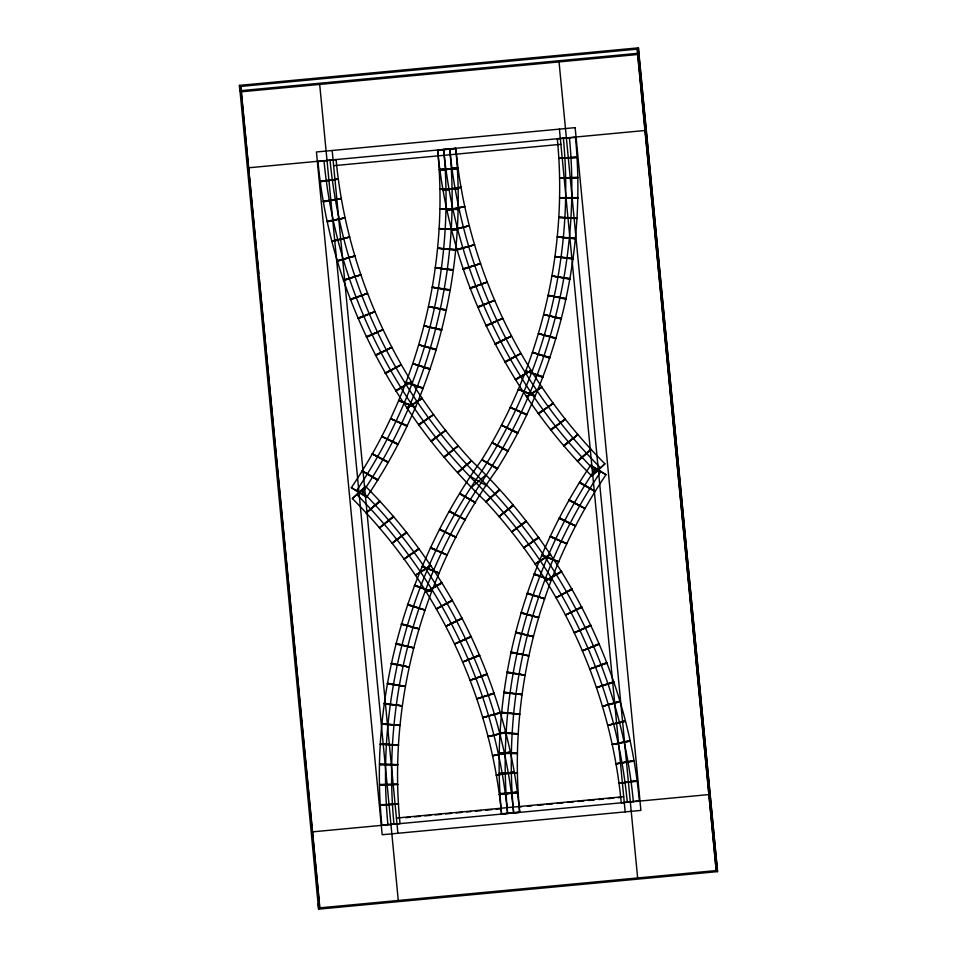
<?xml version="1.0" encoding="UTF-8"?>
<svg xmlns="http://www.w3.org/2000/svg" width="957" height="957" viewBox="0 0 957 957"><rect width="100%" height="100%" fill="white"/><g stroke="black" fill="none" stroke-linecap="round" stroke-linejoin="round"><path stroke-width="1.44" d="M381.891 825.341C368.78 696.433 406.916 564.845 481.826 459.695C540.932 364.665 568.255 250.208 557.309 138.753L575.468 137.377M381.867 825.006L400.026 823.63C387.262 698.431 424.573 570.719 497.437 468.703C558.517 370.491 586.749 252.229 575.444 137.054M437.66 150.333L455.759 148.311C467.806 270.341 435.232 395.743 366.615 497.233L351.363 487.663C417.766 389.451 449.288 268.104 437.624 150.01L455.783 148.634M519.663 812.05L501.576 814.084C489.529 692.043 522.103 566.64 590.72 465.15L605.972 474.72C539.569 572.932 508.047 694.28 519.699 812.373L501.54 813.749M361.531 494.039C429.406 393.65 461.633 269.599 449.718 148.873M595.804 468.344C527.917 568.745 495.702 692.796 507.617 813.51A551.722 533.635 -3.5 0 0 356.794 494.482M501.576 814.084C490.451 695.775 436.284 582.562 352.403 498.573L365.562 486.335C452.23 573.123 508.215 690.117 519.699 812.373M455.759 148.311C466.884 266.608 521.051 379.821 604.92 463.822L591.773 476.06C505.093 389.26 449.12 272.267 437.624 150.01M352.403 498.573L365.789 486.575M380.025 501.468L366.196 512.976L379.582 500.978M458.068 472.662L471.454 460.664C565.001 549.892 627.625 671.898 639.384 801.117M471.861 487.065L485.474 475.318M317.951 161.266C329.71 290.485 392.334 412.491 485.869 501.719L499.255 489.721M577.753 461.406L591.139 449.407L577.31 460.927M591.546 475.808L604.92 463.822M366.196 512.976L379.809 501.217M457.841 472.423L471.454 460.664C395.361 378.434 346.625 271.202 336.074 159.568L317.987 161.589M639.348 800.794L621.249 802.827C610.71 691.181 561.974 583.949 485.869 501.719L499.494 489.96M577.526 461.166L591.139 449.407M444.407 457.29L458.236 445.771L443.976 456.776M393.674 516.864L379.415 527.869L393.243 516.361M457.625 472.184L471.454 460.664M485.869 501.719L499.71 490.211M564.092 446.034L577.92 434.514L563.649 445.519M513.359 505.607L499.087 516.613L512.928 505.105M444.18 457.039L458.236 445.771M379.415 527.869L393.471 516.601M563.864 445.783L577.92 434.514M499.087 516.613L513.143 505.344M431.344 441.416L445.603 430.411L430.925 440.902M406.725 532.738L392.047 543.229L406.306 532.224M551.017 430.16L565.288 419.154L550.61 429.645M526.41 521.493L511.732 531.972L525.991 520.967M431.128 441.165L445.603 430.411M392.047 543.229L406.522 532.475M550.813 429.908L565.288 419.154M511.732 531.972L526.206 521.218M418.891 425.087L433.569 414.608L418.508 424.549M538.576 413.831L553.254 403.352L538.181 413.292M419.142 549.091L404.081 559.032L418.759 548.552M538.827 537.834L523.754 547.775L538.432 537.296M418.699 424.824L433.569 414.608M538.372 413.568L553.254 403.352M404.081 559.032L418.951 548.816M523.754 547.775L538.635 537.559M407.096 408.316L422.157 398.375L406.725 407.766M526.769 397.059L541.841 387.118L526.398 396.521M430.925 565.874L415.494 575.265L430.554 565.324M550.61 554.617L535.166 564.008L550.239 554.067M406.904 408.053L422.157 398.375M526.577 396.796L541.841 387.118M415.494 575.265L430.746 565.587M535.166 564.008L550.431 554.33M395.947 391.138L411.378 381.735L395.588 390.576M515.62 379.881L531.063 370.479L515.273 379.319M442.062 583.064L426.272 591.904L441.703 582.502M561.735 571.808L545.945 580.648L561.388 571.245M395.767 390.863L411.378 381.735M515.44 379.606L531.063 370.479M426.272 591.904L441.883 582.789M545.945 580.648L561.568 571.532M385.468 373.553L401.258 364.725L385.145 372.979M505.152 362.296L520.931 353.468L504.817 361.722M452.517 600.661L436.392 608.927L452.183 600.087M572.19 589.404L556.077 597.67L571.867 588.83M385.3 373.278L401.258 364.725M504.973 362.021L520.931 353.468M436.392 608.927L452.35 600.374M556.077 597.67L572.035 589.117M375.67 355.609L391.796 347.343L375.371 355.023M495.355 344.353L511.469 336.086L495.056 343.766M462.279 618.617L445.854 626.297L461.98 618.031M581.964 607.36L565.539 615.04L581.653 606.774M375.515 355.322L391.796 347.343M495.2 344.065L511.469 336.086M445.854 626.297L462.135 618.318M565.539 615.04L581.82 607.061M366.579 337.319L383.003 329.639L366.304 336.72M486.264 326.062L502.688 318.382L485.989 325.464M471.346 636.919L454.647 644.001L471.071 636.321M591.031 625.663L574.332 632.744L590.744 625.065M366.435 337.031L383.003 329.639M486.12 325.775L502.688 318.382M454.647 644.001L471.215 636.62M574.332 632.744L590.9 625.364M358.205 318.717L374.905 311.635L357.942 318.107M477.89 307.46L494.59 300.378L477.627 306.85M479.708 655.533L462.745 662.005L479.445 654.923M599.393 644.276L582.43 650.748L599.13 643.666M358.074 318.418L374.905 311.635M477.746 307.161L494.59 300.378M462.745 662.005L479.577 655.222M582.43 650.748L599.261 643.965M350.549 299.816L367.512 293.344L350.31 299.206M470.234 288.559L487.185 282.088L469.995 287.949M487.34 674.446L470.138 680.307L487.101 673.824M607.025 663.189L589.823 669.051L606.786 662.567M350.429 299.505L367.512 293.344M470.102 288.26L487.185 282.088M470.138 680.307L487.221 674.135M589.823 669.051L606.905 662.878M343.623 280.652L360.825 274.791L343.419 280.03M463.308 269.395L480.51 263.534L463.092 268.773M494.231 693.61L476.825 698.849L494.027 692.988M613.916 682.353L596.51 687.593L613.7 681.731M343.515 280.341L360.825 274.791M463.2 269.084L480.51 263.534M476.825 698.849L494.135 693.299M596.51 687.593L613.82 682.042M337.45 261.249L354.856 256.009L337.259 260.615M457.135 249.992L474.54 244.753L456.944 249.358M500.391 713.025L482.795 717.63L500.2 712.391M620.076 701.768L602.479 706.374L619.885 701.134M337.354 260.938L354.856 256.009M457.027 249.681L474.54 244.753M482.795 717.63L500.296 712.702M602.479 706.374L619.98 701.445M332.019 241.631L349.616 237.025L331.864 240.997M451.704 230.374L469.301 225.768L451.548 229.74M505.786 732.643L488.034 736.615L505.631 732.009M625.471 721.387L607.719 725.358L625.304 720.753M331.935 241.32L349.616 237.025M451.62 230.063L469.301 225.768M488.034 736.615L505.715 732.332M607.719 725.358L625.399 721.076M327.354 221.833L345.118 217.861L327.222 221.187M447.039 210.576L464.803 206.604L446.907 209.93M510.428 752.453L492.532 755.779L510.296 751.807M630.113 741.197L612.217 744.522L629.969 740.551M327.282 221.51L345.118 217.861M446.967 210.253L464.803 206.604M492.532 755.779L510.368 752.13M612.217 744.522L630.053 740.874M323.466 201.867L341.35 198.542L323.346 201.221M443.139 190.61L461.035 187.285L443.031 189.965M514.304 772.419L496.3 775.098L514.184 771.773M633.989 761.162L615.973 763.842L633.869 760.516M323.394 201.544L341.35 198.542M443.079 190.287L461.035 187.285M496.3 775.098L514.256 772.096M615.973 763.842L633.929 760.839M320.332 181.782L338.347 179.103L320.248 181.136M440.017 170.525L458.02 167.846L439.933 169.879M517.402 792.504L499.303 794.537L517.318 791.858M637.087 781.247L618.988 783.281L637.003 780.601M320.284 181.459L338.347 179.103M439.969 170.202L458.02 167.846M499.303 794.537L517.366 792.181M618.988 783.281L637.051 780.924M239.465 85.376L638.403 47.85L717.535 871.624L318.597 909.15L239.465 85.376L239.8 90.759L638.738 53.233L638.403 47.85M240.781 86.429L637.302 49.13L716.219 870.571L319.698 907.87L240.781 86.429L249.251 174.306M241.116 91.812L637.637 54.513L637.302 49.13M248.437 167.81L644.958 130.511M333.622 165.693L560.898 144.316M396.437 818.068L623.713 796.691M405.493 817.697L409.955 817.278M414.417 816.859L420.362 816.297M424.812 815.878L430.77 815.328M435.22 814.897L441.177 814.347M445.627 813.928L451.584 813.366M456.034 812.948L461.992 812.385M466.442 811.967L470.904 811.548M475.366 811.129L481.311 810.567M485.773 810.148L491.719 809.586M496.181 809.167L500.643 808.749M518.479 807.074L521.457 806.787M527.403 806.237L531.865 805.818M537.81 805.256L543.755 804.693M546.734 804.418L552.679 803.856M557.141 803.437L563.087 802.875M567.549 802.456L573.494 801.894M577.956 801.476L583.902 800.925M588.364 800.495L594.309 799.944M598.771 799.526L603.221 799.107M607.683 798.676L613.628 798.126M618.09 797.707L621.069 797.42M312.377 831.872L708.898 794.573M577.011 157.642L558.816 158.36L576.975 156.984M457.326 168.899L439.131 169.616L457.29 168.241M500.033 794.143L518.192 792.767L499.997 793.485M380.36 805.399L398.519 804.024L380.324 804.741M558.816 158.36L576.999 157.319M439.131 169.616L457.314 168.576M500.009 793.82L518.192 792.767M380.336 805.076L398.519 804.024M577.777 177.954L559.57 178.014L577.765 177.296M458.092 189.211L439.885 189.271L458.08 188.553M499.243 773.83L517.45 773.112L499.231 773.172M379.57 785.087L397.765 784.369L379.558 784.429M559.57 178.014L577.777 177.619M439.885 189.271L458.092 188.876M499.231 773.507L517.45 773.112M379.558 784.764L397.765 784.369M577.753 198.278L559.558 197.692L577.777 197.62M458.08 209.535L439.885 208.949L458.092 208.877M499.243 753.506L517.45 753.434L499.255 752.848M379.558 764.763L397.765 764.691L379.57 764.105M559.558 197.692L577.777 197.955M439.885 208.949L458.092 209.212M499.243 753.183L517.45 753.434M379.558 764.428L397.765 764.691M576.951 218.591L558.792 217.347L576.999 217.945M457.279 229.847L439.119 228.603L457.314 229.202M500.021 733.194L518.216 733.78L500.056 732.536M380.336 744.45L398.531 745.036L380.372 743.792M558.792 217.347L576.987 218.268M439.119 228.603L457.302 229.524M500.033 732.859L518.216 733.78M380.348 744.115L398.531 745.036M575.372 238.867L557.273 236.965L575.432 238.221M455.688 250.124L437.6 248.222L455.759 249.478M501.576 712.917L519.735 714.161L501.647 712.259M381.891 724.174L400.05 725.418L381.963 723.516M557.273 236.965L575.408 238.544M437.6 248.222L455.723 249.801M501.6 712.582L519.735 714.161M381.927 723.839L400.05 725.418M573.004 259.072L555 256.524L573.099 258.426M453.331 270.329L435.315 267.781L453.415 269.683M503.92 692.701L522.008 694.603L504.004 692.055M384.236 703.957L402.335 705.859L384.319 703.311M555 256.524L573.064 258.749M435.315 267.781L453.379 270.006M503.956 692.378L522.008 694.603M384.271 703.634L402.335 705.859M569.87 279.193L551.974 275.987L569.977 278.535M450.185 290.45L432.289 287.244L450.304 289.792M507.031 672.592L525.034 675.14L507.15 671.946M387.346 683.848L405.361 686.396L387.465 683.202M551.974 275.987L569.929 278.87M432.289 287.244L450.245 290.127M507.078 672.269L525.034 675.14M387.406 683.525L405.361 686.396M565.958 299.17L548.205 295.33L566.101 298.536M446.273 310.427L428.521 306.587L446.417 309.793M510.918 652.602L528.814 655.796L511.062 651.956M391.234 663.859L409.129 667.053L391.377 663.213M548.205 295.33L566.03 298.859M428.521 306.587L446.357 310.116M510.978 652.279L528.814 655.796M391.293 663.536L409.129 667.053M561.28 319.016L543.684 314.53L561.448 318.37M441.596 330.273L424.011 325.787L441.763 329.627M515.572 632.756L533.324 636.596L515.739 632.122M395.887 644.013L413.639 647.853L396.054 643.379M543.684 314.53L561.364 318.693M424.011 325.787L441.679 329.95M515.644 632.433L533.324 636.596M395.971 643.69L413.639 647.853M555.838 338.67L538.432 333.55L556.029 338.036M436.165 349.927L418.759 344.807L436.344 349.293M520.991 613.09L538.576 617.576L521.17 612.468M401.306 624.347L418.891 628.833L401.485 623.725M538.432 333.55L555.945 338.347M418.759 344.807L436.26 349.604M521.075 612.779L538.576 617.576M401.39 624.036L418.891 628.833M549.653 358.109L532.463 352.379L549.868 357.487M429.968 369.366L412.778 363.636L430.183 368.744M527.151 593.639L544.557 598.747L527.367 593.017M407.467 604.896L424.872 610.004L407.682 604.274M532.463 352.379L549.761 357.81M412.778 363.636L430.076 369.067M527.247 593.328L544.557 598.747M407.574 604.585L424.872 610.004M542.715 377.333L525.764 370.981L542.954 376.711M423.03 388.59L406.079 382.238L423.269 387.968M534.066 574.415L551.256 580.145L534.293 573.793M414.381 585.672L431.571 591.402L414.62 585.05M525.764 370.981L542.846 377.022M406.079 382.238L423.161 388.279M534.173 574.104L551.256 580.145M414.489 585.361L431.571 591.402M535.047 396.282L518.347 389.32L535.31 395.672M415.362 407.538L398.674 400.576L415.625 406.928M541.71 555.455L558.661 561.807L541.961 554.845M422.025 566.711L438.976 573.064L422.288 566.101M518.347 389.32L535.178 395.983M398.674 400.576L415.505 407.239M541.829 555.144L558.661 561.807M422.145 566.4L438.976 573.064M526.661 414.955L510.237 407.395L526.936 414.357M406.976 426.212L390.564 418.652L407.263 425.614M550.072 536.769L566.771 543.732L550.359 536.171M430.399 548.026L447.086 554.988L430.674 547.428M510.237 407.395L526.805 414.656M390.564 418.652L407.12 425.913M550.215 536.47L566.771 543.732M430.53 547.727L447.086 554.988M517.558 433.306L501.444 425.159L517.857 432.72M397.873 444.562L381.759 436.416L398.172 443.976M559.151 518.407L575.576 525.967L559.462 517.821M439.478 529.664L455.891 537.224L439.777 529.077M501.444 425.159L517.713 433.019M559.307 518.108L575.576 525.967M381.759 436.416L398.028 444.275M439.622 529.365L455.891 537.224M507.748 451.321L491.97 442.601L508.083 450.747M568.937 500.379L585.05 508.526L569.259 499.805M388.063 462.578L372.285 453.857L388.398 462.004M449.252 511.636L465.365 519.783L449.587 511.062M491.97 442.601L507.916 451.046M569.092 500.092L585.05 508.526M372.285 453.857L388.243 462.303M449.407 511.349L465.365 519.783M579.404 482.711L595.182 491.431L579.751 482.149M497.257 468.978L481.826 459.695L497.616 468.416M459.719 493.968L475.509 502.688L460.066 493.405M377.584 480.235L362.141 470.952L377.931 479.672M579.571 482.424L595.182 491.431M481.826 459.695L497.437 468.703M459.886 493.68L475.509 502.688M362.141 470.952L377.764 479.959M590.541 465.437L605.972 474.72M486.479 485.701L470.856 476.694M351.363 487.663L366.794 496.958M596.151 471.98C510.416 386.114 455.042 270.388 443.677 149.448A551.722 533.635 -3.5 0 1 356.447 490.857M361.172 490.415C446.919 576.27 502.293 692.007 513.658 812.948A551.722 533.635 -3.5 0 1 600.888 471.526M633.343 801.691C621.978 680.75 566.592 565.013 480.857 479.158A551.722 533.635 -3.5 0 1 330.033 160.13M323.992 160.704C335.357 281.645 390.731 397.37 476.478 483.237A551.722 533.635 -3.5 0 1 627.302 802.253M638.738 53.233L717.535 871.624M637.637 54.513L716.219 870.571M559.055 61.906L637.637 877.964M559.426 129.123L625.172 811.895M332.163 150.488L397.897 833.272M319.698 84.419L398.268 900.477M249.514 177.105L258.833 273.846M259.108 276.693L319.219 901.016M569.403 137.617C581.318 258.342 549.091 382.393 481.204 482.783A551.722 533.635 -3.5 0 0 393.973 824.204M387.932 824.767C376.017 704.053 408.244 580.002 476.119 479.601A551.722 533.635 -3.5 0 0 563.362 138.191M319.363 902.487L319.698 907.87M318.262 903.767L318.597 909.15M600.541 467.901A551.722 533.635 -3.5 0 1 449.718 148.873M575.145 127.64L316.444 151.972L382.19 834.743L640.891 810.412L575.145 127.64"/></g></svg>
